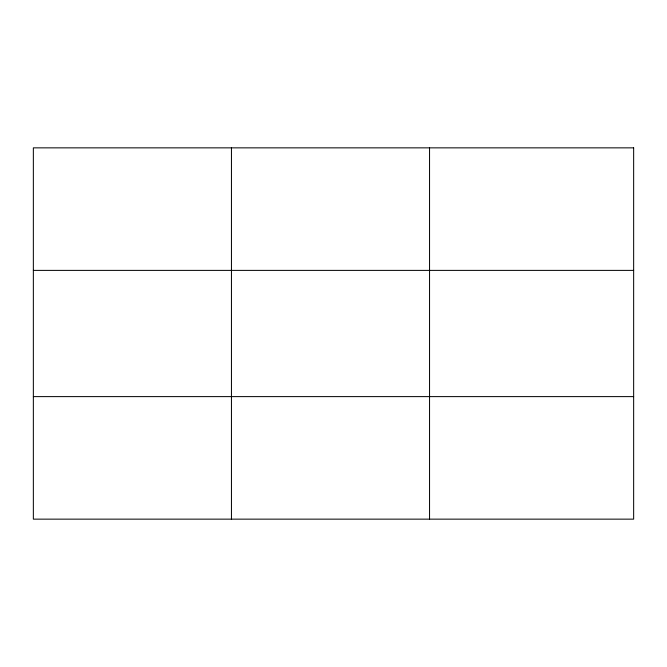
<?xml version="1.0" encoding="UTF-8"?>
<svg xmlns="http://www.w3.org/2000/svg" width="667" height="667" viewBox="0 0 667 667"><rect width="100%" height="100%" fill="white"/><g stroke="black" fill="none" stroke-linecap="round" stroke-linejoin="round"><path stroke-width="1" d="M231.449 519.143L231.449 147.857M429.548 519.143L429.548 147.857M33.35 270.385L633.65 270.385M33.35 396.615L633.65 396.615M633.65 147.857L633.65 519.143L33.35 519.143L33.35 147.857L633.65 147.857"/></g></svg>
